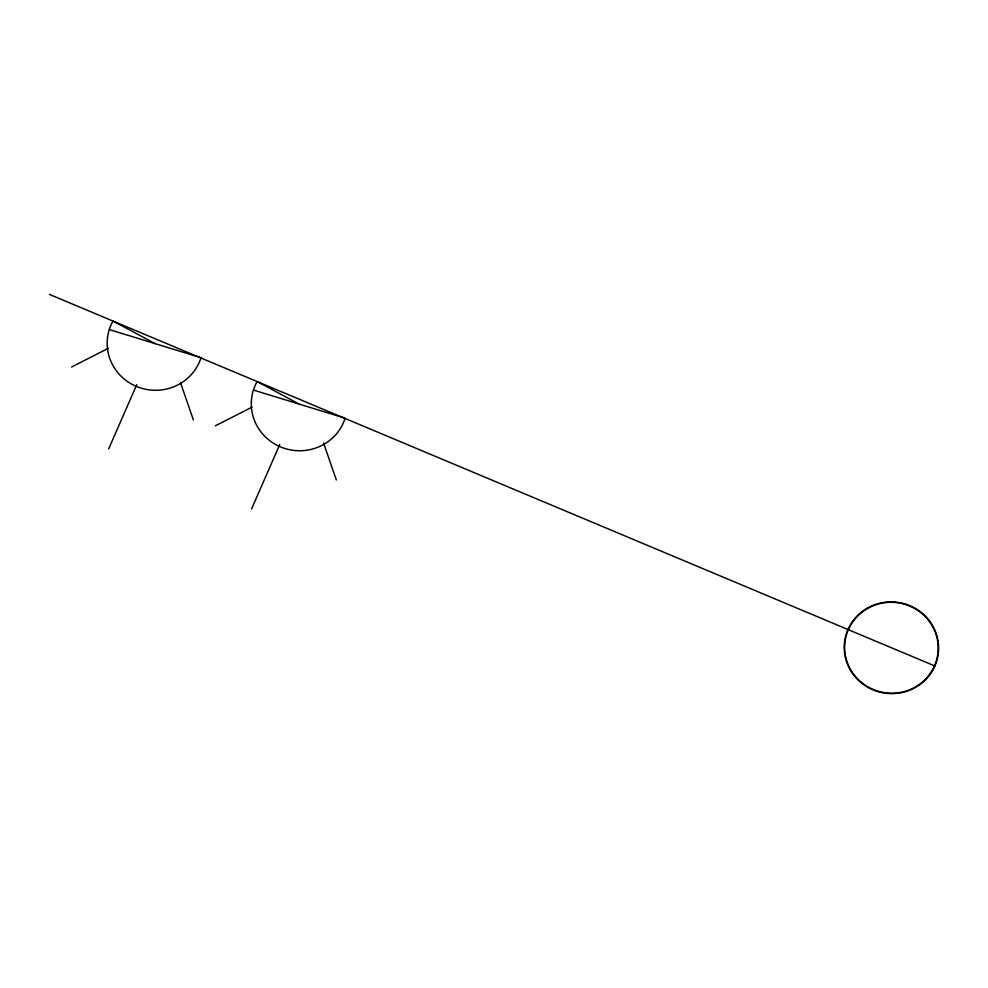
<?xml version="1.0" encoding="UTF-8"?>
<svg xmlns="http://www.w3.org/2000/svg" width="988" height="988" viewBox="0 0 988 988"><rect width="100%" height="100%" fill="white"/><g stroke="black" fill="none" stroke-linecap="round" stroke-linejoin="round"><path stroke-width="1.48" d="M108.631 448.923L136.789 384.616M251.57 508.906L279.715 444.6M71.605 367.017L108.297 348.319M215.409 425.779L252.101 407.093M109.285 329.572L201.009 357.718A48.017 46.609 7.7 0 1 136.529 386.481A48.017 46.609 7.7 0 1 113.003 321.038L155.153 343.639M253.397 390.05L345.121 418.196A48.017 46.609 7.7 0 1 280.641 446.959A48.017 46.609 7.7 0 1 257.115 381.516L299.265 404.129M49.4 294.375L934.883 665.998M323.558 442.982L336.328 479.958M180.619 382.998L193.389 419.962M860.919 681.979A46.794 45.423 7.7 0 0 937.39 656.551A46.794 45.423 7.7 0 0 875.973 604.742A46.794 45.423 7.7 0 0 860.919 681.979M860.82 682.449A47.226 45.843 7.7 0 0 937.847 656.403A47.226 45.843 7.7 0 0 875.603 604.421A47.226 45.843 7.7 0 0 860.82 682.449"/></g></svg>
